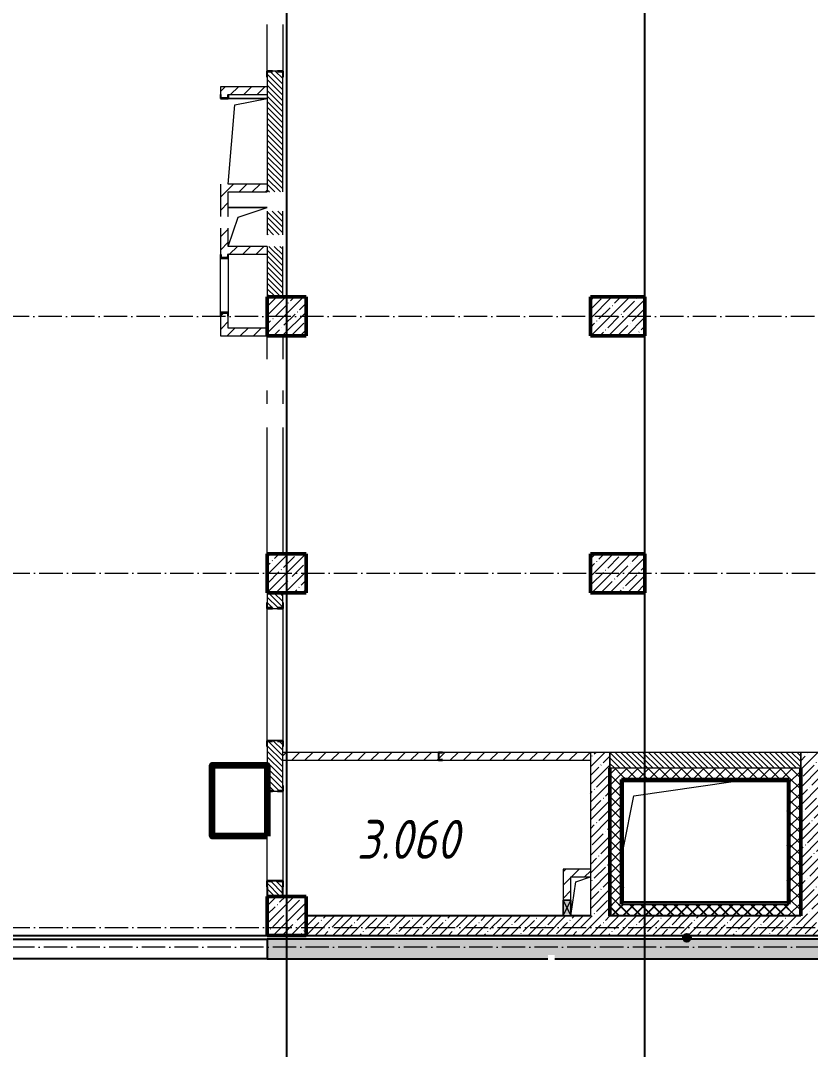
# Model space of a CAD drawing. Header units: millimetres. Extents: x -401725 to 250493, y 305116 to 802890.
# Drawn here: x 148862 to 159004, y 467082 to 480297 of the extents above; entities that cross this region are included whole.
import ezdxf

# ---------------------------------------------------------------- set-up
doc = ezdxf.new("R2010")
doc.units = ezdxf.units.MM
doc.linetypes.add('50_200_ШТРИХ_1Т_ш5_п1_п1_', pattern=[700, 500, -100, 0, -100])
for name, color, linetype, lineweight in [('20.6.4) КР-1 Замена Дм. мон. стяжка', 160, 'Continuous', 140), ('A-DETL-GENF-OTLN', 7, 'Continuous', 9), ('A-FLOR-____-OTLN', 7, 'Continuous', 9), ('A-GENM-____-MCUT', 7, 'Continuous', 25), ('A-GENM-____-OTLN', 7, 'Continuous', 9), ('A-GENM-____-OTLN-1', 7, 'Continuous', 25), ('A-GLAZ-____-OTLN', 7, 'Continuous', 9), ('A-WALL-____-MCUT-1', 7, 'Continuous', 9), ('A-WALL-____-MCUT-2', 7, 'Continuous', 50), ('A-WALL-____-MCUT-3', 7, 'Continuous', 9), ('A-WALL-____-PATT-1', 7, 'Continuous', 9), ('A-WALL-FNSH-MCUT-1', 7, 'Continuous', 9), ('I-WALL-____-OTLN', 7, 'Continuous', 9), ('S-COLS-____-MCUT', 7, 'Continuous', 50), ('S-COLS-____-OTLN', 7, 'Continuous', 9), ('S-GRID-____-OTLN-1', 7, '50_200_ШТРИХ_1Т_ш5_п1_п1_', 9), ('Марки помещений', 7, 'Continuous', 9)]:
    doc.layers.add(name, color=color, linetype=linetype, lineweight=lineweight)
doc.layers.add('A-WALL-____-PATT-2', color=7, linetype='Continuous', lineweight=9, true_color=0x787878)
doc.styles.add('ISOCPEUR_I_2', font='isocpeui.ttf', dxfattribs={"width": 0.85, "height": 2.3})
pattern_1 = [(135, (142429.057, 459015.94), (-35.35534, -35.35534), [])]
pattern_2 = [(45, (142429.06, 459015.94), (-114.04925, 114.04925), []), (45, (142543.1, 459015.94), (-114.04925, 114.04925), [201.612, -40.322, 3.353, -36.97])]
pattern_3 = [(0, (142429.057, 459015.94), (81.28, 20.32), [3.353, -57.607, 3.353, -57.607, -325.12]), (0, (142429.057, 459015.94), (81.28, 20.32), [-121.92, 3.353, -118.567, 3.353, -57.607, -142.24]), (0, (142429.057, 459015.94), (81.28, 20.32), [-304.8, 3.353, -37.287, 3.353, -98.247]), (120, (142459.537, 459026.1), (-58.237636, 60.230545), [3.353, -57.607, 3.353, -57.607, -325.12]), (120, (142459.537, 459026.1), (-58.237636, 60.230545), [-121.92, 3.353, -118.567, 3.353, -57.607, -142.24]), (120, (142459.537, 459026.1), (-58.237636, 60.230545), [-304.8, 3.353, -37.287, 3.353, -98.247]), (240, (142469.697, 459066.74), (-23.042364, -80.550545), [3.353, -57.607, 3.353, -57.607, -325.12]), (240, (142469.697, 459066.74), (-23.042364, -80.550545), [-121.92, 3.353, -118.567, 3.353, -57.607, -142.24]), (240, (142469.697, 459066.74), (-23.042364, -80.550545), [-304.8, 3.353, -37.287, 3.353, -98.247])]
pattern_4 = [(45, (142429.06, 459015.94), (-70.7107, 70.7107), []), (135, (142429.06, 459015.94), (-70.7107, -70.7107), [])]
pattern_5 = [(45, (142429.06, 459015.94), (-84.8528, 84.8528), [])]

# ---------------------------------------------------------------- blocks, each defined once
blk = doc.blocks.new('BSC_Колонна _Прямоугольная - 500х500-V122-АР1_План отверстий 3 этажа в осях 1-64_А-ГГ')
at = {"layer": 'S-COLS-____-OTLN'}
h = blk.add_hatch(dxfattribs=at)
h.set_pattern_fill('FP_145', color=256, style=0, pattern_type=2)
h.set_pattern_definition([(45, (-9850, -9781.04), (-114.0493, 114.0493), []), (45, (-9735.95, -9781.04), (-114.0493, 114.0493), [201.613, -40.323, 3.353, -36.97])])
h.paths.add_polyline_path([(-250, -250), (250, -250), (250, 250), (-250, 250)], flags=0)
at = {"layer": 'S-COLS-____-MCUT'}
for p, q in [((250, 250), (-250, 250)), ((-250, 250), (-250, -250)), ((250, -250), (250, 250)), ((-250, -250), (250, -250))]:
    blk.add_line(p, q, dxfattribs=at)
blk = doc.blocks.new('BSC_Колонна _Прямоугольная - 500х500-V124-АР1_План отверстий 3 этажа в осях 1-64_А-ГГ')
at = {"layer": 'S-COLS-____-OTLN'}
h = blk.add_hatch(dxfattribs=at)
h.set_pattern_fill('FP_147', color=256, style=0, pattern_type=2)
h.set_pattern_definition([(45, (-9850, -17481.04), (-114.0493, 114.0493), []), (45, (-9735.95, -17481.04), (-114.0493, 114.0493), [201.613, -40.323, 3.353, -36.97])])
h.paths.add_polyline_path([(-250, -250), (250, -250), (250, 250), (-250, 250)], flags=0)
at = {"layer": 'S-COLS-____-MCUT'}
for p, q in [((250, 250), (-250, 250)), ((-250, 250), (-250, -250)), ((250, -250), (250, 250)), ((-250, -250), (250, -250))]:
    blk.add_line(p, q, dxfattribs=at)
blk = doc.blocks.new('BSC_Колонна _Прямоугольная - 500х700-V129-АР1_План отверстий 3 этажа в осях 1-64_А-ГГ')
at = {"layer": 'S-COLS-____-OTLN'}
h = blk.add_hatch(dxfattribs=at)
h.set_pattern_fill('FP_152', color=256, style=0, pattern_type=2)
h.set_pattern_definition([(315, (-17481.04, 14100), (114.0493, 114.0493), []), (315, (-17481.04, 13985.95), (114.0493, 114.0493), [201.612, -40.322, 3.353, -36.97])])
h.paths.add_polyline_path([(-250, 350), (-250, -350), (250, -350), (250, 350)], flags=0)
at = {"layer": 'S-COLS-____-MCUT'}
for p, q in [((250, 350), (-250, 350)), ((-250, 350), (-250, -350)), ((250, -350), (250, 350)), ((-250, -350), (250, -350))]:
    blk.add_line(p, q, dxfattribs=at)
blk = doc.blocks.new('BSC_Колонна _Прямоугольная - 500х700-V153-АР1_План отверстий 3 этажа в осях 1-64_А-ГГ')
at = {"layer": 'S-COLS-____-OTLN'}
h = blk.add_hatch(dxfattribs=at)
h.set_pattern_fill('FP_176', color=256, style=0, pattern_type=2)
h.set_pattern_definition([(315, (-14181.04, 14100), (114.0493, 114.0493), []), (315, (-14181.04, 13985.95), (114.0493, 114.0493), [201.612, -40.322, 3.353, -36.97])])
h.paths.add_polyline_path([(-250, 350), (-250, -350), (250, -350), (250, 350)], flags=0)
at = {"layer": 'S-COLS-____-MCUT'}
for p, q in [((250, 350), (-250, 350)), ((-250, 350), (-250, -350)), ((250, -350), (250, 350)), ((-250, -350), (250, -350))]:
    blk.add_line(p, q, dxfattribs=at)
blk = doc.blocks.new('АР_Перемычка - АР_Перемычка-28704962-АР1_План отверстий 3 этажа в осях 1-64_А-ГГ')
at = {"layer": 'A-GENM-____-OTLN'}
blk.add_line((-350, -100), (-342, -100), dxfattribs=at)
blk = doc.blocks.new('154_Фахверк_СКБ_Швеллер - Тип_100_3960-28318856-АР1_План отверстий 3 этажа в осях 1-64_А-ГГ')
at = {"layer": 'A-GENM-____-MCUT'}
for p, q in [((175, 50), (125, 50)), ((125, 50), (125, -50)), ((128, 47), (175, 47)), ((128, -47), (128, 47)), ((175, 47), (175, 50)), ((125, -50), (175, -50)), ((175, -47), (128, -47)), ((175, -50), (175, -47))]:
    blk.add_line(p, q, dxfattribs=at)
blk = doc.blocks.new('154_Стойка_СКБ_Уголок - СМ-2180_200-28268025-АР1_План отверстий 3 этажа в осях 1-64_А-ГГ')
at = {"layer": 'A-GENM-____-MCUT'}
for p, q in [((125, 156), (125, 81)), ((200, 156), (125, 156)), ((131, 81), (131, 150)), ((131, 150), (200, 150)), ((200, 150), (200, 156)), ((125, 81), (131, 81)), ((131, 19), (125, 19)), ((125, 19), (125, -56)), ((131, -50), (131, 19)), ((125, -56), (200, -56)), ((200, -50), (131, -50)), ((200, -56), (200, -50))]:
    blk.add_line(p, q, dxfattribs=at)
blk = doc.blocks.new('Фахверк_СКБ_Уголок - 200_3550_зеркало-28264001-АР1_План отверстий 3 этажа в осях 1-64_А-ГГ')
at = {"layer": 'A-GENM-____-MCUT'}
for p, q in [((200, 156), (125, 156)), ((125, 156), (125, 81)), ((131, 81), (131, 150)), ((131, 150), (200, 150)), ((200, 150), (200, 156)), ((125, 81), (131, 81)), ((131, 19), (125, 19)), ((125, 19), (125, -56)), ((131, -50), (131, 19)), ((125, -56), (200, -56)), ((200, -50), (131, -50)), ((200, -56), (200, -50))]:
    blk.add_line(p, q, dxfattribs=at)
blk = doc.blocks.new('154_Стойка_СКБ_Уголок - СМ-2480_200-28346303-АР1_План отверстий 3 этажа в осях 1-64_А-ГГ')
at = {"layer": 'A-GENM-____-MCUT'}
for p, q in [((125, 156), (125, 81)), ((200, 156), (125, 156)), ((131, 81), (131, 150)), ((131, 150), (200, 150)), ((200, 150), (200, 156)), ((125, 81), (131, 81)), ((131, 19), (125, 19)), ((125, 19), (125, -56)), ((131, -50), (131, 19)), ((125, -56), (200, -56)), ((200, -50), (131, -50)), ((200, -56), (200, -50))]:
    blk.add_line(p, q, dxfattribs=at)
blk = doc.blocks.new('Стойка_Влож_Полоса боковая - Полоса-28213942-АР1_План отверстий 3 этажа в осях 1-64_А-ГГ')
at = {"layer": 'A-GENM-____-OTLN'}
for p, q in [((-5, 60), (0, 60)), ((-5, -60), (-5, 60)), ((0, 31), (0, -31)), ((0, -60), (-5, -60))]:
    blk.add_line(p, q, dxfattribs=at)
blk = doc.blocks.new('AR_Отверстие прямоугольное _в плите_ - AR_Отверстие прямоугольное _в плите_-30552514-АР1_План отверстий 3 этажа в осях 1-64_А-ГГ')
at = {"layer": 'A-GENM-____-OTLN'}
for p, q in [((-917, 617), (357, 800)), ((-1050, -50), (-917, 617))]:
    blk.add_line(p, q, dxfattribs=at)
blk = doc.blocks.new('AR_Отверстие прямоугольное _в плите_ - AR_Отверстие прямоугольное _в плите_-V198-АР1_План отверстий 3 этажа в осях 1-64_А-ГГ')
at = {"layer": 'A-GENM-____-OTLN'}
for p, q in [((-125, -250), (-63, 188)), ((-63, 188), (125, 250))]:
    blk.add_line(p, q, dxfattribs=at)
blk = doc.blocks.new('AR_Отверстие прямоугольное _в плите_ - AR_Отверстие прямоугольное _в плите_-V199-АР1_План отверстий 3 этажа в осях 1-64_А-ГГ')
at = {"layer": 'A-GENM-____-OTLN'}
for p, q in [((250, 250), (-250, 250)), ((-125, 125), (250, 250)), ((-250, -250), (-125, 125))]:
    blk.add_line(p, q, dxfattribs=at)
blk = doc.blocks.new('AR_Отверстие прямоугольное _в плите_ - AR_Отверстие прямоугольное _в плите_-30552711-АР1_План отверстий 3 этажа в осях 1-64_А-ГГ')
at = {"layer": 'A-GENM-____-OTLN'}
for p, q in [((250, 550), (-250, 550)), ((-167, 467), (250, 550)), ((-250, -550), (-167, 467))]:
    blk.add_line(p, q, dxfattribs=at)
blk = doc.blocks.new('154_Стойка_СКБ_Швеллер - СМ-2180_100-28318692-АР1_План отверстий 3 этажа в осях 1-64_А-ГГ')
at = {"layer": 'A-GENM-____-MCUT'}
for p, q in [((171, 50), (125, 50)), ((125, 50), (125, -50)), ((129.5, 42.4), (171, 42.4)), ((129.5, -42.4), (129.5, 42.4)), ((171, 42.4), (171, 50)), ((125, -50), (171, -50)), ((171, -42.4), (129.5, -42.4)), ((171, -50), (171, -42.4))]:
    blk.add_line(p, q, dxfattribs=at)
blk = doc.blocks.new('AR_Отверстие прямоугольное _в стене__БезПР - AR_Отверстие прямоугольное _в стене__БезПР-36899627-АР1_План отверстий 3 этажа в осях 1-64_А-ГГ')
at = {"layer": 'A-GLAZ-____-OTLN'}
blk.add_hatch(color=256, dxfattribs=at).paths.add_polyline_path([(-100, -50), (100, -50), (100, 50), (-100, 50)], flags=0)
at = {"layer": 'A-DETL-GENF-OTLN'}
for p, q in [((-100, -50), (-100, 50)), ((-100, 50), (100, 50)), ((100, 50), (-100, -50)), ((-100, 50), (100, -50)), ((100, 50), (-100, 50)), ((-100, 50), (-100, -50)), ((100, 50), (100, -50)), ((100, -50), (100, 50)), ((100, -50), (-100, -50)), ((-100, -50), (100, -50))]:
    blk.add_line(p, q, dxfattribs=at)
at = {"layer": 'A-GLAZ-____-OTLN'}
blk.add_line((100, 50), (-100, 50), dxfattribs=at)
blk = doc.blocks.new('154_Фахверк_СКБ_Швеллер - Тип_100_3960_зеркало-36793856-АР1_План отверстий 3 этажа в осях 1-64_А-ГГ')
at = {"layer": 'A-GENM-____-MCUT'}
for p, q in [((175, 50), (125, 50)), ((125, 50), (125, -50)), ((128, 47), (175, 47)), ((128, -47), (128, 47)), ((175, 47), (175, 50)), ((125, -50), (175, -50)), ((175, -47), (128, -47)), ((175, -50), (175, -47))]:
    blk.add_line(p, q, dxfattribs=at)

msp = doc.modelspace()

# ---------------------------------------------------------------- hatches: boundary and pattern name
h = msp.add_hatch()
h.set_pattern_fill('FP_1', color=256, style=0, pattern_type=2)
h.set_pattern_definition(pattern_4)
h.paths.add_polyline_path([(158704.0567, 468796.983), (158729.0567, 468796.983), (158729.0567, 468946.983), (156429.0567, 468946.983), (156429.0567, 468796.983), (158322.5584, 468796.983)], flags=0)
h = msp.add_hatch()
h.set_pattern_fill('FP_181', color=256, style=0, pattern_type=2)
h.set_pattern_definition(pattern_3)
h.paths.add_polyline_path([(158704.0567, 468946.983), (158704.0567, 468971.983), (156579.0567, 468971.983), (156579.0567, 468946.983), (158322.5584, 468946.983)], flags=0)
h = msp.add_hatch(color=256)
edge = h.paths.add_edge_path(flags=0)
edge.add_arc((157418.021, 468515.142), 50, 0, 360)
at = {"layer": 'A-WALL-____-PATT-1'}
h = msp.add_hatch(dxfattribs=at)
h.set_pattern_fill('FP_6', color=256, style=0, pattern_type=2)
h.set_pattern_definition(pattern_1)
h.paths.add_polyline_path([(152229.0567, 476746.983), (152229.0567, 477396.983), (152029.0567, 477396.983), (152029.0567, 476746.983)], flags=0)
h.paths.add_polyline_path([(152173.8843, 477546.983), (152229.0567, 477546.983), (152229.0567, 477846.983), (152029.0567, 477846.983), (152029.0567, 477546.983)], flags=0)
h.paths.add_polyline_path([(152229.0567, 478096.983), (152229.0567, 479640.983), (152160.0567, 479640.983), (152160.0567, 479646.983), (152098.0567, 479646.983), (152098.0567, 479640.983), (152029.0567, 479640.983), (152029.0567, 478096.983), (152135.9533, 478096.983)], flags=0)
h.paths.add_polyline_path([(152098.0567, 481346.983), (152160.0567, 481346.983), (152160.0567, 481352.983), (152229.0567, 481352.983), (152229.0567, 481546.983), (152029.0567, 481546.983), (152029.0567, 481352.983), (152098.0567, 481352.983)], flags=0)
h = msp.add_hatch(dxfattribs=at)
h.set_pattern_fill('FP_4', color=256, style=0, pattern_type=2)
h.set_pattern_definition(pattern_5)
h.paths.add_polyline_path([(151529.0567, 476346.983), (151529.0567, 476500.983), (151521.4567, 476500.983), (151521.4567, 476542.483), (151436.6567, 476542.483), (151436.6567, 476500.983), (151429.0567, 476500.983), (151429.0567, 476346.983), (151521.4567, 476346.983)], flags=0)
h.paths.add_polyline_path([(151436.6567, 477251.483), (151521.4567, 477251.483), (151521.4567, 477292.983), (151529.0567, 477292.983), (151529.0567, 477631.983), (151429.0567, 477631.983), (151429.0567, 477292.983), (151436.6567, 477292.983), (151436.6567, 477258.383)], flags=0)
h.paths.add_polyline_path([(151485.3725, 477781.983), (151529.0567, 477781.983), (151529.0567, 478196.983), (151429.0567, 478196.983), (151429.0567, 477781.983)], flags=0)
h.paths.add_polyline_path([(151440.8167, 479299.983), (151526.0567, 479299.983), (151526.0567, 479346.983), (151529.0567, 479346.983), (151529.0567, 479446.983), (151429.0567, 479446.983), (151429.0567, 479346.983), (151432.0567, 479346.983), (151432.0567, 479299.983)], flags=0)
h = msp.add_hatch(dxfattribs=at)
h.set_pattern_fill('FP_4', color=256, style=0, pattern_type=2)
h.set_pattern_definition(pattern_5)
h.paths.add_polyline_path([(151529.0567, 479346.983), (152029.0567, 479346.983), (152029.0567, 479446.983), (151529.0567, 479446.983)], flags=0)
h = msp.add_hatch(dxfattribs=at)
h.set_pattern_fill('FP_4', color=256, style=0, pattern_type=2)
h.set_pattern_definition(pattern_5)
h.paths.add_polyline_path([(151529.0567, 478096.983), (152029.0567, 478096.983), (152029.0567, 478196.983), (151529.0567, 478196.983)], flags=0)
h = msp.add_hatch(dxfattribs=at)
h.set_pattern_fill('FP_4', color=256, style=0, pattern_type=2)
h.set_pattern_definition(pattern_5)
h.paths.add_polyline_path([(152029.0567, 477296.983), (152029.0567, 477396.983), (151529.0567, 477396.983), (151529.0567, 477296.983)], flags=0)
h = msp.add_hatch(dxfattribs=at)
h.set_pattern_fill('FP_4', color=256, style=0, pattern_type=2)
h.set_pattern_definition(pattern_5)
h.paths.add_polyline_path([(152029.0567, 476246.983), (152029.0567, 476346.983), (151429.0567, 476346.983), (151429.0567, 476246.983)], flags=0)
h = msp.add_hatch(dxfattribs=at)
h.set_pattern_fill('FP_6', color=256, style=0, pattern_type=2)
h.set_pattern_definition(pattern_1)
h.paths.add_polyline_path([(152098.0567, 469046.983), (152229.0567, 469046.983), (152229.0567, 469240.983), (152160.0567, 469240.983), (152160.0567, 469246.983), (152098.0567, 469246.983), (152098.0567, 469240.983), (152029.0567, 469240.983), (152029.0567, 469046.983)], flags=0)
h.paths.add_polyline_path([(152160.0567, 470396.983), (152160.0567, 470402.983), (152229.0567, 470402.983), (152229.0567, 471040.983), (152160.0567, 471040.983), (152160.0567, 471046.983), (152098.0567, 471046.983), (152098.0567, 471040.983), (152029.0567, 471040.983), (152029.0567, 470402.983), (152098.0567, 470402.983), (152098.0567, 470396.983)], flags=0)
h.paths.add_polyline_path([(152098.0567, 472746.983), (152160.0567, 472746.983), (152160.0567, 472752.983), (152229.0567, 472752.983), (152229.0567, 472946.983), (152029.0567, 472946.983), (152029.0567, 472752.983), (152098.0567, 472752.983)], flags=0)
h = msp.add_hatch(dxfattribs=at)
h.set_pattern_fill('FP_4', color=256, style=0, pattern_type=2)
h.set_pattern_definition(pattern_5)
h.paths.add_polyline_path([(156179.0567, 470796.983), (156179.0567, 470896.983), (154279.0567, 470896.983), (154279.0567, 470893.983), (154232.0567, 470893.983), (154232.0567, 470799.983), (154279.0567, 470799.983), (154279.0567, 470796.983)], flags=0)
h.paths.add_polyline_path([(152229.0567, 470796.983), (154229.0567, 470796.983), (154229.0567, 470896.983), (152229.0567, 470896.983)], flags=0)
h = msp.add_hatch(dxfattribs=at)
h.set_pattern_fill('FP_38', color=256, style=0, pattern_type=2)
h.set_pattern_definition(pattern_2)
h.paths.add_polyline_path([(156429.0567, 468796.983), (156429.0567, 470896.983), (156179.0567, 470896.983), (156179.0567, 468796.983)], flags=0)
h = msp.add_hatch(dxfattribs=at)
h.set_pattern_fill('FP_6', color=256, style=0, pattern_type=2)
h.set_pattern_definition(pattern_1)
h.paths.add_polyline_path([(158879.0567, 470696.983), (158879.0567, 470896.983), (156429.0567, 470896.983), (156429.0567, 470696.983), (156555.0941, 470696.983)], flags=0)
h = msp.add_hatch(dxfattribs=at)
h.set_pattern_fill('FP_38', color=256, style=0, pattern_type=2)
h.set_pattern_definition(pattern_2)
h.paths.add_polyline_path([(159129.0567, 468796.983), (159129.0567, 470896.983), (158879.0567, 470896.983), (158879.0567, 468796.983)], flags=0)
h = msp.add_hatch(dxfattribs=at)
h.set_pattern_fill('FP_1', color=256, style=0, pattern_type=2)
h.set_pattern_definition(pattern_4)
h.paths.add_polyline_path([(156429.0567, 468946.983), (156579.0567, 468946.983), (156579.0567, 470696.983), (156429.0567, 470696.983), (156429.0567, 468971.983)], flags=0)
h = msp.add_hatch(dxfattribs=at)
h.set_pattern_fill('FP_1', color=256, style=0, pattern_type=2)
h.set_pattern_definition(pattern_4)
h.paths.add_polyline_path([(156579.0567, 470546.983), (158729.0567, 470546.983), (158729.0567, 470696.983), (156579.0567, 470696.983)], flags=0)
h = msp.add_hatch(dxfattribs=at)
h.set_pattern_fill('FP_1', color=256, style=0, pattern_type=2)
h.set_pattern_definition(pattern_4)
h.paths.add_polyline_path([(158729.0567, 468796.983), (158879.0567, 468796.983), (158879.0567, 470696.983), (158729.0567, 470696.983), (158729.0567, 468946.983)], flags=0)
h = msp.add_hatch(dxfattribs=at)
h.set_pattern_fill('FP_4', color=256, style=0, pattern_type=2)
h.set_pattern_definition(pattern_5)
h.paths.add_polyline_path([(155929.0567, 468996.983), (155929.0567, 469396.983), (155829.0567, 469396.983), (155829.0567, 468996.983), (155869.0567, 468996.983)], flags=0)
h = msp.add_hatch(dxfattribs=at)
h.set_pattern_fill('FP_4', color=256, style=0, pattern_type=2)
h.set_pattern_definition(pattern_5)
h.paths.add_polyline_path([(156179.0567, 469296.983), (156179.0567, 469396.983), (155929.0567, 469396.983), (155929.0567, 469296.983)], flags=0)
h = msp.add_hatch(dxfattribs=at)
h.set_pattern_fill('FP_38', color=256, style=0, pattern_type=2)
h.set_pattern_definition(pattern_2)
h.paths.add_polyline_path([(165279.0567, 468546.983), (165279.0567, 468796.983), (161179.0567, 468796.983), (161179.0567, 468546.983), (163624.9513, 468546.983)], flags=0)
h.paths.add_polyline_path([(160029.0567, 468546.983), (160029.0567, 468796.983), (152529.0567, 468796.983), (152529.0567, 468546.983), (159206.2906, 468546.983)], flags=0)
h = msp.add_hatch(dxfattribs=at)
h.set_pattern_fill('FP_38', color=256, style=0, pattern_type=2)
h.set_pattern_definition(pattern_2)
h.paths.add_polyline_path([(165392.4156, 468246.983), (165979.0567, 468246.983), (165979.0567, 468496.983), (161179.0567, 468496.983), (161179.0567, 468246.983), (163624.9513, 468246.983)], flags=0)
h.paths.add_polyline_path([(160029.0567, 468246.983), (160029.0567, 468496.983), (152029.0567, 468496.983), (152029.0567, 468246.983), (155634.3851, 468246.983), (155634.3851, 468292.7323), (155721.1217, 468292.7323), (155721.1217, 468246.983), (158322.5584, 468246.983)], flags=0)
h.paths.add_polyline_path([(148029.0567, 468246.983), (148029.0567, 468496.983), (140479.0567, 468496.983), (140479.0567, 468246.983), (147717.7727, 468246.983)], flags=0)
at = {"layer": 'A-WALL-____-PATT-2'}
h = msp.add_hatch(dxfattribs=at)
h.set_pattern_fill('FP_181', color=256, style=0, pattern_type=2)
h.set_pattern_definition(pattern_3)
h.paths.add_polyline_path([(156579.0567, 468971.983), (156604.0567, 468971.983), (156604.0567, 470546.983), (156579.0567, 470546.983), (156579.0567, 470070.3588)], flags=0)
h = msp.add_hatch(dxfattribs=at)
h.set_pattern_fill('FP_181', color=256, style=0, pattern_type=2)
h.set_pattern_definition(pattern_3)
h.paths.add_polyline_path([(158704.0567, 470521.983), (158704.0567, 470546.983), (156604.0567, 470546.983), (156604.0567, 470521.983)], flags=0)
h = msp.add_hatch(dxfattribs=at)
h.set_pattern_fill('FP_181', color=256, style=0, pattern_type=2)
h.set_pattern_definition(pattern_3)
h.paths.add_polyline_path([(158704.0567, 468946.983), (158729.0567, 468946.983), (158729.0567, 470546.983), (158704.0567, 470546.983), (158704.0567, 468971.983)], flags=0)
at = {"layer": 'S-COLS-____-OTLN'}
h = msp.add_hatch(dxfattribs=at)
h.set_pattern_fill('FP_38', color=256, style=0, pattern_type=2)
h.set_pattern_definition(pattern_2)
h.paths.add_polyline_path([(152029.0567, 472946.983), (152529.0567, 472946.983), (152529.0567, 473446.983), (152029.0567, 473446.983)], flags=0)

# ---------------------------------------------------------------- linework, layer by layer
at = {"color": 251, "ltscale": 0.6, "true_color": 0x636466}
for p, q in [((152279.0567, 454533.3346), (152279.0567, 508896.9006)), ((156879.0567, 454533.3346), (156879.0567, 508896.9006))]:
    msp.add_line(p, q, dxfattribs=at)
for p, q in [((152029.0567, 469171.983), (152029.0567, 469046.983)), ((152160.0567, 469246.983), (152098.0567, 469246.983)), ((152229.0567, 469046.983), (152229.0567, 469171.983)), ((156579.0567, 468946.983), (158729.0567, 468946.983)), ((158704.0567, 468971.983), (156604.0567, 468971.983)), ((155829.0567, 468796.983), (152529.0567, 468796.983)), ((156179.0567, 468796.983), (155929.0567, 468796.983)), ((158879.0567, 468796.983), (156429.0567, 468796.983)), ((158879.0567, 468796.983), (158879.0567, 468796.983)), ((148029.0567, 468546.983), (152029.0567, 468546.983)), ((148029.0567, 468496.983), (152029.0567, 468496.983)), ((160029.0567, 468496.983), (152029.0567, 468496.983)), ((152029.0567, 468496.983), (152029.0567, 468246.983)), ((152529.0567, 468546.983), (160029.0567, 468546.983)), ((152029.0567, 468246.983), (148029.0567, 468246.983)), ((152029.0567, 468246.983), (155634.3851, 468246.983)), ((155721.1217, 468246.983), (160029.0567, 468246.983))]:
    msp.add_line(p, q)
msp.add_circle((157418.021, 468515.142), 50)
at = {"layer": '20.6.4) КР-1 Замена Дм. мон. стяжка'}
msp.add_lwpolyline([(152029.0567, 469821.983), (151323.3724, 469821.983), (151323.3724, 470733.4294), (152029.0567, 470733.4294)], close=True, dxfattribs=at)
at = {"layer": 'A-FLOR-____-OTLN'}
for p, q in [((151529.0567, 479296.983), (152029.0567, 479296.983)), ((151529.0567, 477896.983), (152029.0567, 477896.983))]:
    msp.add_line(p, q, dxfattribs=at)
at = {"layer": 'A-WALL-____-MCUT-1'}
for p, q in [((156179.0567, 470896.983), (156179.0567, 468796.983)), ((156429.0567, 470896.983), (156179.0567, 470896.983)), ((156429.0567, 468796.983), (156429.0567, 470896.983)), ((158879.0567, 470896.983), (158879.0567, 468796.983)), ((159129.0567, 470896.983), (158879.0567, 470896.983))]:
    msp.add_line(p, q, dxfattribs=at)
at = {"layer": 'A-WALL-____-MCUT-2'}
for p, q in [((156429.0567, 470696.983), (156429.0567, 468796.983)), ((158879.0567, 468796.983), (158879.0567, 470696.983)), ((156579.0567, 470546.983), (156579.0567, 468946.983)), ((158729.0567, 470546.983), (156579.0567, 470546.983)), ((158729.0567, 468946.983), (158729.0567, 470546.983))]:
    msp.add_line(p, q, dxfattribs=at)
at = {"layer": 'A-WALL-____-MCUT-3'}
for p, q in [((152029.0567, 479571.983), (152029.0567, 478096.983)), ((152229.0567, 478096.983), (152229.0567, 479571.983)), ((152029.0567, 477846.983), (152029.0567, 477546.983)), ((152229.0567, 477546.983), (152229.0567, 477846.983)), ((152029.0567, 477396.983), (152029.0567, 476746.983)), ((152229.0567, 476746.983), (152229.0567, 477396.983)), ((152029.0567, 472946.983), (152029.0567, 472821.983)), ((152229.0567, 472946.983), (152029.0567, 472946.983)), ((152229.0567, 472821.983), (152229.0567, 472946.983)), ((152098.0567, 472746.983), (152160.0567, 472746.983)), ((152029.0567, 470971.983), (152029.0567, 470471.983)), ((152229.0567, 470471.983), (152229.0567, 470971.983)), ((158879.0567, 470896.983), (156429.0567, 470896.983)), ((156429.0567, 470896.983), (156429.0567, 470696.983)), ((158879.0567, 470696.983), (158879.0567, 470896.983)), ((156429.0567, 470696.983), (158879.0567, 470696.983)), ((152098.0567, 470396.983), (152160.0567, 470396.983))]:
    msp.add_line(p, q, dxfattribs=at)
at = {"layer": 'A-WALL-FNSH-MCUT-1'}
for p, q in [((151429.0567, 479446.983), (151429.0567, 479346.983)), ((152029.0567, 479446.983), (151429.0567, 479446.983)), ((151529.0567, 479346.983), (152029.0567, 479346.983)), ((151429.0567, 478196.983), (151429.0567, 477781.983)), ((152029.0567, 478196.983), (151529.0567, 478196.983)), ((151529.0567, 477781.983), (151529.0567, 478096.983)), ((151529.0567, 478096.983), (152029.0567, 478096.983)), ((152029.0567, 478096.983), (152029.0567, 478096.983)), ((151429.0567, 477631.983), (151429.0567, 477292.983)), ((151529.0567, 477396.983), (151529.0567, 477631.983)), ((152029.0567, 477396.983), (151529.0567, 477396.983)), ((151529.0567, 477292.983), (151529.0567, 477296.983)), ((151529.0567, 477296.983), (152029.0567, 477296.983)), ((151429.0567, 476500.983), (151429.0567, 476246.983)), ((151529.0567, 476346.983), (151529.0567, 476500.983)), ((152029.0567, 476346.983), (151529.0567, 476346.983)), ((151429.0567, 476246.983), (152029.0567, 476246.983)), ((154229.0567, 470896.983), (152229.0567, 470896.983)), ((156179.0567, 470896.983), (154279.0567, 470896.983)), ((152229.0567, 470796.983), (154229.0567, 470796.983)), ((154279.0567, 470796.983), (156179.0567, 470796.983)), ((156604.0567, 468971.983), (156604.0567, 470521.983)), ((156604.0567, 470521.983), (158704.0567, 470521.983)), ((158704.0567, 470521.983), (158704.0567, 468971.983)), ((155829.0567, 469396.983), (155829.0567, 468996.983)), ((156179.0567, 469396.983), (155829.0567, 469396.983)), ((155929.0567, 468996.983), (155929.0567, 469296.983)), ((155929.0567, 469296.983), (156179.0567, 469296.983))]:
    msp.add_line(p, q, dxfattribs=at)
at = {"layer": 'I-WALL-____-OTLN'}
for p, q in [((152029.0567, 479646.983), (152029.0567, 480246.983)), ((152229.0567, 480246.983), (152229.0567, 479646.983)), ((151429.0567, 476546.983), (151429.0567, 477246.983)), ((151529.0567, 477246.983), (151529.0567, 476546.983)), ((152029.0567, 475946.983), (152029.0567, 476246.983)), ((152229.0567, 476246.983), (152229.0567, 475946.983)), ((152029.0567, 475371.983), (152029.0567, 475546.983)), ((152229.0567, 475546.983), (152229.0567, 475371.983)), ((152029.0567, 473446.983), (152029.0567, 475071.983)), ((152229.0567, 475071.983), (152229.0567, 473446.983)), ((152029.0567, 471046.983), (152029.0567, 472746.983)), ((152229.0567, 472746.983), (152229.0567, 471046.983)), ((152029.0567, 469246.983), (152029.0567, 470396.983)), ((152229.0567, 470396.983), (152229.0567, 469246.983))]:
    msp.add_line(p, q, dxfattribs=at)
at = {"layer": 'S-COLS-____-MCUT'}
for p, q in [((152529.0567, 473446.983), (152029.0567, 473446.983)), ((152029.0567, 473446.983), (152029.0567, 472946.983)), ((152529.0567, 472946.983), (152529.0567, 473446.983)), ((152029.0567, 472946.983), (152529.0567, 472946.983))]:
    msp.add_line(p, q, dxfattribs=at)
at = {"layer": 'S-GRID-____-OTLN-1', "color": 251, "ltscale": 0.6, "true_color": 0x636466}
for p, q in [((169136.7959, 476496.983), (137760.2865, 476496.983)), ((137760.2865, 473196.983), (169136.7959, 473196.983)), ((137760.2865, 468646.983), (166299.6574, 468646.983)), ((246503.4633, 468396.983), (137999.201, 468396.983))]:
    msp.add_line(p, q, dxfattribs=at)

# ---------------------------------------------------------------- block references
for name, p, rotation in [('Фахверк_СКБ_Уголок - 200_3550_зеркало-28264001-АР1_План отверстий 3 этажа в осях 1-64_А-ГГ', (152079.0567, 469371.983), 269.9999999999999), ('AR_Отверстие прямоугольное _в стене__БезПР - AR_Отверстие прямоугольное _в стене__БезПР-36899627-АР1_План отверстий 3 этажа в осях 1-64_А-ГГ', (155879.0567, 468896.983), 90)]:
    msp.add_blockref(name, p, dxfattribs=dict(rotation=rotation))
msp.add_blockref('BSC_Колонна _Прямоугольная - 500х500-V122-АР1_План отверстий 3 этажа в осях 1-64_А-ГГ', (152279.0567, 468796.983))
at = {"layer": 'A-GENM-____-OTLN'}
for name, p, rotation in [('Стойка_Влож_Полоса боковая - Полоса-28213942-АР1_План отверстий 3 этажа в осях 1-64_А-ГГ', (152129.0567, 479646.983), 269.9999999999999), ('АР_Перемычка - АР_Перемычка-28704962-АР1_План отверстий 3 этажа в осях 1-64_А-ГГ', (152129.0567, 479646.983), 89.99999999999991), ('Стойка_Влож_Полоса боковая - Полоса-28213942-АР1_План отверстий 3 этажа в осях 1-64_А-ГГ', (152129.0567, 471046.983), 269.9999999999999)]:
    msp.add_blockref(name, p, dxfattribs=dict(at, rotation=rotation))
for name, p in [('AR_Отверстие прямоугольное _в плите_ - AR_Отверстие прямоугольное _в плите_-30552711-АР1_План отверстий 3 этажа в осях 1-64_А-ГГ', (151779.0567, 478746.983)), ('AR_Отверстие прямоугольное _в плите_ - AR_Отверстие прямоугольное _в плите_-V199-АР1_План отверстий 3 этажа в осях 1-64_А-ГГ', (151779.0567, 477646.983)), ('AR_Отверстие прямоугольное _в плите_ - AR_Отверстие прямоугольное _в плите_-30552514-АР1_План отверстий 3 этажа в осях 1-64_А-ГГ', (157654.0567, 469721.983)), ('AR_Отверстие прямоугольное _в плите_ - AR_Отверстие прямоугольное _в плите_-V198-АР1_План отверстий 3 этажа в осях 1-64_А-ГГ', (156054.0567, 469046.983))]:
    msp.add_blockref(name, p, dxfattribs=at)
at = {"layer": 'A-GENM-____-OTLN-1'}
for name, p, rotation in [('154_Стойка_СКБ_Уголок - СМ-2480_200-28346303-АР1_План отверстий 3 этажа в осях 1-64_А-ГГ', (152079.0567, 479771.983), 269.9999999999999), ('154_Фахверк_СКБ_Швеллер - Тип_100_3960_зеркало-36793856-АР1_План отверстий 3 этажа в осях 1-64_А-ГГ', (151479.0567, 479171.983), 89.99999999999993), ('154_Стойка_СКБ_Швеллер - СМ-2180_100-28318692-АР1_План отверстий 3 этажа в осях 1-64_А-ГГ', (151479.0567, 477121.983), 89.99999999999993), ('154_Стойка_СКБ_Швеллер - СМ-2180_100-28318692-АР1_План отверстий 3 этажа в осях 1-64_А-ГГ', (151479.0567, 476671.983), 269.9999999999999), ('Фахверк_СКБ_Уголок - 200_3550_зеркало-28264001-АР1_План отверстий 3 этажа в осях 1-64_А-ГГ', (152179.0567, 472621.983), 89.99999999999993), ('154_Стойка_СКБ_Уголок - СМ-2480_200-28346303-АР1_План отверстий 3 этажа в осях 1-64_А-ГГ', (152079.0567, 471171.983), 269.9999999999999), ('154_Стойка_СКБ_Уголок - СМ-2180_200-28268025-АР1_План отверстий 3 этажа в осях 1-64_А-ГГ', (152179.0567, 470271.983), 89.99999999999993)]:
    msp.add_blockref(name, p, dxfattribs=dict(at, rotation=rotation))
msp.add_blockref('154_Фахверк_СКБ_Швеллер - Тип_100_3960-28318856-АР1_План отверстий 3 этажа в осях 1-64_А-ГГ', (154104.0567, 470846.983), dxfattribs=at)
at = {"layer": 'S-COLS-____-OTLN'}
msp.add_blockref('BSC_Колонна _Прямоугольная - 500х500-V124-АР1_План отверстий 3 этажа в осях 1-64_А-ГГ', (152279.0567, 476496.983), dxfattribs=at)
at = {"layer": 'S-COLS-____-OTLN', "rotation": 89.9999999999999}
for name, p in [('BSC_Колонна _Прямоугольная - 500х700-V129-АР1_План отверстий 3 этажа в осях 1-64_А-ГГ', (156529.0567, 476496.983)), ('BSC_Колонна _Прямоугольная - 500х700-V153-АР1_План отверстий 3 этажа в осях 1-64_А-ГГ', (156529.0567, 473196.983))]:
    msp.add_blockref(name, p, dxfattribs=at)

# ---------------------------------------------------------------- texts
at = {"layer": 'Марки помещений', "insert": (153179.6752, 470030.0191), "char_height": 500, "width": 785.65375, "attachment_point": 1, "style": 'ISOCPEUR_I_2'}
msp.add_mtext('3.060', dxfattribs=at)

doc.saveas('drawing.dxf')
